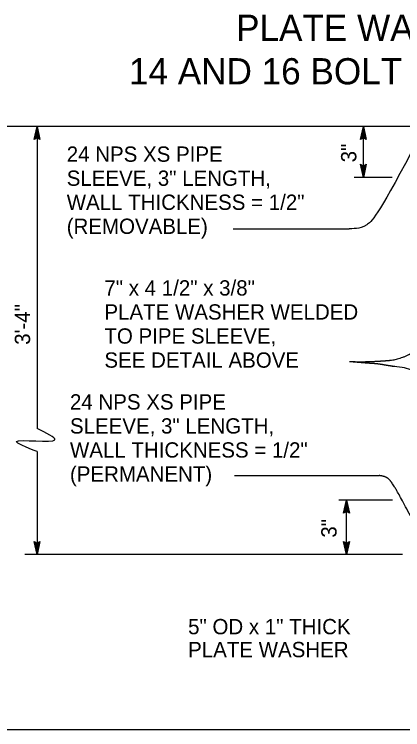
# Model space of a CAD drawing. Extents: x -894 to 866, y -476 to 714.
# Drawn here: x -158.9 to 18.6, y -293.2 to 34.1 of the extents above; entities that cross this region are included whole.
import ezdxf

# ---------------------------------------------------------------- set-up
doc = ezdxf.new("R2010")
doc.units = 0
doc.layers.add('56 Stage 3 Anno', color=7, linetype='Continuous')
doc.layers.add('57 Undefined', color=7, linetype='Continuous')

msp = doc.modelspace()

# ---------------------------------------------------------------- linework, layer by layer
at = {"layer": '56 Stage 3 Anno'}
for p, q in [((73.79, -17.19), (-195.65, -17.19)), ((-149.9, -23.19), (-148.56, -17.19)), ((-149.54, -22.98), (-148.56, -18.57)), ((-148.56, -17.19), (-148.56, -155.36)), ((-148.56, -17.19), (-148.56, -17.19)), ((-148.56, -17.19), (-147.23, -23.19)), ((-148.55, -18.58), (-147.59, -22.96)), ((-0.76, -23.18), (0.58, -17.18)), ((-0.4, -22.96), (0.58, -18.56)), ((0.58, -40.5), (0.58, -17.18)), ((0.58, -17.18), (0.58, -17.18)), ((0.58, -17.18), (1.91, -23.18)), ((0.59, -18.57), (1.55, -22.94)), ((-148.56, -22.39), (-149.9, -23.19)), ((-149.18, -22.74), (-148.56, -19.96)), ((-148.83, -22.57), (-148.56, -21.34)), ((-148.56, -19.96), (-147.93, -22.78)), ((-148.56, -21.34), (-148.29, -22.55)), ((-147.23, -23.19), (-148.56, -22.39)), ((0.58, -22.38), (-0.76, -23.18)), ((-0.04, -22.73), (0.58, -19.94)), ((0.31, -22.55), (0.58, -21.32)), ((0.58, -19.94), (1.21, -22.76)), ((0.58, -21.32), (0.85, -22.53)), ((1.91, -23.18), (0.58, -22.38)), ((-149.9, -23.19), (-149.9, -23.19)), ((-147.23, -23.19), (-147.23, -23.19)), ((-0.76, -23.18), (-0.76, -23.18)), ((1.91, -23.18), (1.91, -23.18)), ((0.58, -40.5), (-0.75, -34.5)), ((-0.75, -34.5), (-0.75, -34.5)), ((-0.75, -34.5), (0.58, -35.3)), ((0.58, -39.11), (-0.39, -34.73)), ((0.59, -37.73), (-0.04, -34.91)), ((0.59, -36.35), (0.32, -35.14)), ((0.58, -35.3), (1.92, -34.5)), ((1.92, -34.5), (0.58, -40.5)), ((1.57, -34.71), (0.58, -39.12)), ((1.21, -34.95), (0.59, -37.73)), ((0.86, -35.12), (0.59, -36.35)), ((1.92, -34.5), (1.92, -34.5)), ((13.75, -40.5), (-3.62, -40.5)), ((0.58, -40.5), (0.58, -40.5)), ((-58.89, -64.07), (-5.92, -64.07)), ((-148.56, -165.94), (-148.56, -213.01)), ((-58.27, -176.87), (7.75, -176.87)), ((13.96, -188.15), (-10.58, -188.13)), ((-8.42, -194.13), (-7.08, -188.13)), ((-8.06, -193.92), (-7.08, -189.51)), ((-7.08, -213.01), (-7.08, -188.13)), ((-7.08, -188.13), (-7.08, -188.13)), ((-7.08, -188.13), (-5.75, -194.13)), ((-7.07, -189.53), (-6.11, -193.9)), ((-7.7, -193.68), (-7.08, -190.9)), ((-7.36, -193.51), (-7.08, -192.28)), ((-7.08, -190.9), (-6.45, -193.72)), ((-7.08, -192.28), (-6.81, -193.49)), ((-7.08, -193.33), (-8.42, -194.13)), ((-8.42, -194.13), (-8.42, -194.13)), ((-5.75, -194.13), (-7.08, -193.33)), ((-5.75, -194.13), (-5.75, -194.13)), ((-148.56, -213.01), (-149.89, -207.01)), ((-149.89, -207.01), (-149.89, -207.01)), ((-149.89, -207.01), (-148.56, -207.81)), ((-148.56, -211.62), (-149.53, -207.25)), ((-148.56, -210.25), (-149.18, -207.43)), ((-148.55, -208.87), (-148.82, -207.66)), ((-148.56, -207.81), (-147.22, -207.01)), ((-147.22, -207.01), (-148.56, -213.01)), ((-147.57, -207.23), (-148.56, -211.63)), ((-147.93, -207.46), (-148.56, -210.25)), ((-148.28, -207.64), (-148.55, -208.87)), ((-147.22, -207.01), (-147.22, -207.01)), ((-7.08, -213.01), (-8.41, -207.01)), ((-8.41, -207.01), (-8.41, -207.01)), ((-8.41, -207.01), (-7.08, -207.81)), ((-7.08, -211.62), (-8.05, -207.25)), ((-7.08, -210.25), (-7.7, -207.43)), ((-7.07, -208.87), (-7.34, -207.66)), ((-7.08, -207.81), (-5.74, -207.01)), ((-5.74, -207.01), (-7.08, -213.01)), ((-6.09, -207.23), (-7.08, -211.63)), ((-6.45, -207.46), (-7.08, -210.25)), ((-6.8, -207.64), (-7.07, -208.87)), ((-5.74, -207.01), (-5.74, -207.01)), ((18.47, -213.03), (-154.2, -213.01)), ((-148.56, -213.01), (-148.56, -213.01)), ((-7.08, -213.01), (-7.08, -213.01)), ((51.62, -293.16), (-195.65, -293.16))]:
    msp.add_line(p, q, dxfattribs=at)
for points, degree in [([(22.66, -28.85), (6.82, -58.58), (1.44, -63.28), (-2.48, -63.91), (-5.58, -64.06), (-5.92, -64.07)], 3), ([(51.72, -40.77), (41.06, -95.07), (31.21, -115.22), (25.17, -119.93), (16.22, -123.96), (9.5, -124.63), (-1.02, -125.08), (-5.72, -124.85)], 2), ([(66.36, -210.17), (34.6, -139.51), (31.65, -133.61), (27.89, -131.19), (20.91, -127.7), (13.4, -126.89), (7.49, -125.82), (3.2, -125.55), (-5.72, -124.85)], 2), ([(22.72, -196.51), (16.36, -184.49), (13.27, -179.51), (10.87, -177.27), (7.75, -176.87)], 2)]:
    msp.add_open_spline(points, degree=degree, dxfattribs=at)
msp.add_spline([(-148.56, -165.94), (-157.91, -161.33), (-140.42, -160.48), (-148.52, -155.36)], degree=3, dxfattribs=at)

# ---------------------------------------------------------------- texts
at = {"layer": '57 Undefined'}
for s, height, p in [('PLATE WASHER DETAIL FOR', 12, (-57.58, 21.95)), ('14 AND 16 BOLT TEMPLATE PATTERN', 12, (-106.53, 2.07)), ('24 NPS XS PIPE', 7, (-134.98, -33.35)), ('SLEEVE, 3" LENGTH,', 7, (-134.98, -44.35)), ('WALL THICKNESS = 1/2"', 7, (-134.98, -55.35)), ('(REMOVABLE)', 7, (-134.98, -66.35)), ('7" x 4 1/2" x 3/8"', 7, (-117.76, -94.55)), ('PLATE WASHER WELDED', 7, (-117.76, -105.55)), ('TO PIPE SLEEVE,', 7, (-117.76, -116.55)), ('SEE DETAIL ABOVE', 7, (-117.76, -127.55)), ('24 NPS XS PIPE', 7, (-133.5, -146.69)), ('SLEEVE, 3" LENGTH,', 7, (-133.5, -157.69)), ('WALL THICKNESS = 1/2"', 7, (-133.5, -168.69)), ('(PERMANENT)', 7, (-133.5, -179.69)), ('5" OD x 1" THICK', 7, (-79.5, -249.51)), ('PLATE WASHER', 7, (-79.5, -260.01))]:
    msp.add_text(s, height=height, dxfattribs=at).set_placement(p)
for s, p in [('3"', (-2.61, -33.6)), ('3\'-4"', (-151.71, -117.07)), ('3"', (-11.64, -205.31))]:
    msp.add_text(s, height=7, rotation=90, dxfattribs=at).set_placement(p)

doc.saveas('drawing.dxf')
